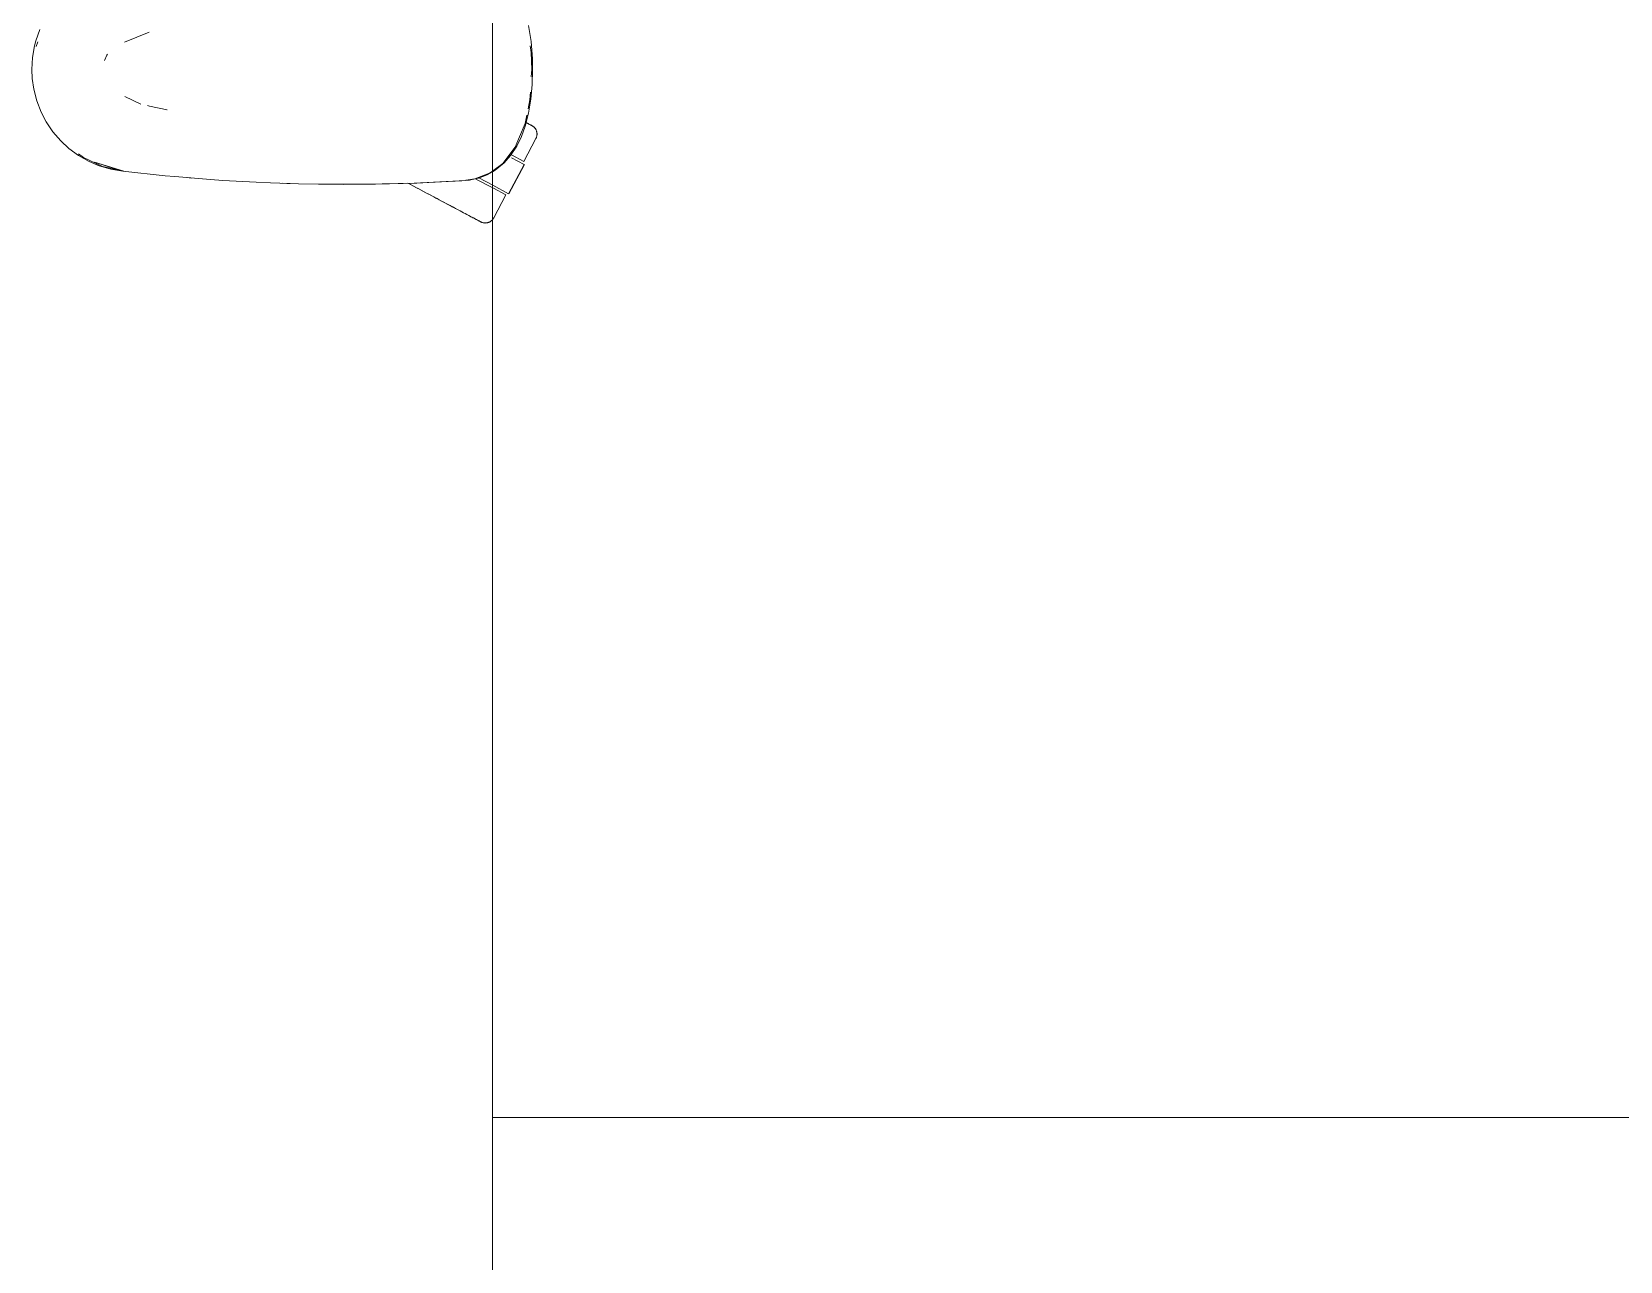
# Model space of a CAD drawing. Header units: millimetres. Extents: x 155927 to 295199, y -4084 to 97293.
# Drawn here: x 200257 to 200927, y 31365 to 31884 of the extents above; entities that cross this region are included whole.
import ezdxf

# ---------------------------------------------------------------- set-up
doc = ezdxf.new("R2010")
doc.units = ezdxf.units.MM
doc.header["$MEASUREMENT"] = 0
doc.layers.add('G-IMPT', color=8, linetype='CONTINUOUS', lineweight=9)
doc.layers.add('I-FURN', color=8, linetype='CONTINUOUS', lineweight=9)

msp = doc.modelspace()

# ---------------------------------------------------------------- linework, layer by layer
at = {"layer": 'G-IMPT'}
for p, q in [((200259.95, 31885.23), (200258.24, 31880.46)), ((200306.08, 31884.06), (200295.66, 31879.92)), ((200466.05, 31886.93), (200467.17, 31880.17)), ((200256.8, 31873.38), (200257.68, 31878.33)), ((200257.68, 31878.33), (200258.24, 31880.46)), ((200259.04, 31880.02), (200258.42, 31877.99)), ((200287.12, 31872.17), (200288.13, 31874.39)), ((200288.13, 31874.39), (200288.43, 31874.84)), ((200467.23, 31875.51), (200466.83, 31878.29)), ((200467.74, 31872.85), (200467.17, 31880.17)), ((200467.23, 31875.51), (200467.46, 31868.34)), ((200256.5, 31868.34), (200256.8, 31873.38)), ((200256.5, 31868.34), (200256.67, 31864.5)), ((200467.27, 31865.23), (200467.46, 31868.34)), ((200467.83, 31868.34), (200467.65, 31862.01)), ((200467.74, 31872.85), (200467.83, 31868.34)), ((200257.32, 31859.98), (200256.67, 31864.5)), ((200467.09, 31855.86), (200467.65, 31862.01)), ((200257.32, 31859.98), (200258.58, 31855.12)), ((200260.42, 31850.4), (200258.58, 31855.12)), ((200295.75, 31856.97), (200302.53, 31853.7)), ((200465.9, 31851.77), (200466.67, 31855.52)), ((200467.09, 31855.86), (200466.09, 31849.92)), ((200466.67, 31855.52), (200466.87, 31858.72)), ((200262.61, 31846.24), (200260.42, 31850.4)), ((200305.39, 31853.14), (200306.15, 31852.93)), ((200313.58, 31851.36), (200306.15, 31852.93)), ((200313.5, 31851.38), (200313.58, 31851.36)), ((200464.63, 31845.56), (200465.34, 31849.02)), ((200464.66, 31844.44), (200466.09, 31849.92)), ((200262.61, 31846.24), (200265.44, 31842.07)), ((200265.44, 31842.07), (200268.76, 31838.24)), ((200464.63, 31845.56), (200462.3, 31839.93)), ((200464.66, 31844.44), (200463.07, 31840.11)), ((200272.2, 31835.07), (200268.76, 31838.24)), ((200272.2, 31835.07), (200276.28, 31832.08)), ((200455.25, 31828.75), (200460.46, 31835.54)), ((200461.09, 31836.03), (200458.43, 31831.99)), ((200460.46, 31835.54), (200462.3, 31839.93)), ((200461.09, 31836.03), (200463.07, 31840.11)), ((200276.24, 31832.77), (200278.35, 31831.17)), ((200280.72, 31829.56), (200276.28, 31832.08)), ((200286.41, 31827.44), (200278.35, 31831.17)), ((200280.72, 31829.56), (200284.96, 31827.75)), ((200295.38, 31825.39), (200282.92, 31829.22)), ((200282.92, 31829.22), (200292.06, 31826.31)), ((200284.96, 31827.75), (200289.82, 31826.29)), ((200286.41, 31827.44), (200294.81, 31825.52)), ((200450.83, 31825.48), (200455.25, 31828.75)), ((200452.03, 31825.87), (200455.77, 31828.95)), ((200458.43, 31831.99), (200455.77, 31828.95)), ((200294.87, 31825.39), (200289.82, 31826.29)), ((200295.38, 31825.39), (200292.06, 31826.31)), ((200312.79, 31823.49), (200294.87, 31825.39)), ((200316.92, 31823.14), (200312.79, 31823.49)), ((200331.98, 31821.89), (200316.92, 31823.14)), ((200323.8, 31822.54), (200322.12, 31822.71)), ((200331.98, 31821.89), (200337.07, 31821.57)), ((200337.07, 31821.57), (200351.21, 31820.76)), ((200357.23, 31820.5), (200351.21, 31820.76)), ((200357.23, 31820.5), (200368.99, 31820.11)), ((200362.12, 31820.36), (200364.05, 31820.25)), ((200364.05, 31820.25), (200365.55, 31820.24)), ((200397.59, 31819.9), (200418.99, 31820.41)), ((200397.59, 31819.9), (200417.78, 31820.37)), ((200407.43, 31820.07), (200418.99, 31820.41)), ((200417.78, 31820.37), (200439.56, 31821.46)), ((200417.78, 31820.37), (200437.96, 31821.34)), ((200418.99, 31820.41), (200417.78, 31820.37)), ((200418.99, 31820.41), (200439.56, 31821.46)), ((200439.56, 31821.46), (200437.96, 31821.34)), ((200439.56, 31821.46), (200441.21, 31821.71)), ((200443.43, 31822.17), (200439.58, 31821.59)), ((200443.61, 31822.15), (200441.21, 31821.71)), ((200443.43, 31822.17), (200449.62, 31824.58)), ((200443.61, 31822.15), (200444.95, 31822.52)), ((200448.59, 31823.91), (200444.95, 31822.52)), ((200448.59, 31823.91), (200450.83, 31825.19)), ((200449.62, 31824.58), (200450.83, 31825.48)), ((200450.83, 31825.19), (200452.03, 31825.87)), ((200377.41, 31819.95), (200368.99, 31820.11)), ((200377.41, 31819.95), (200407.43, 31820.07)), ((200377.41, 31819.95), (200397.59, 31819.9)), ((200377.41, 31819.95), (200388.2, 31819.86)), ((200407.43, 31820.07), (200388.2, 31819.86)), ((200396.69, 31819.95), (200399.63, 31819.92)), ((200397.59, 31819.9), (200407.43, 31820.07)), ((200399.63, 31819.92), (200401.54, 31819.99))]:
    msp.add_line(p, q, dxfattribs=at)
at = {"layer": 'I-FURN'}
for p, q in [((200450.83, 32826.14), (200450.83, 31426.14)), ((200450.83, 31426.14), (200450.83, 32826.14)), ((200464.91, 31846.06), (200465.34, 31845.83)), ((200465.55, 31845.72), (200465.14, 31845.93)), ((200465.34, 31845.83), (200465.73, 31845.62)), ((200465.93, 31845.52), (200465.55, 31845.72)), ((200465.73, 31845.62), (200466.09, 31845.43)), ((200466.26, 31845.34), (200465.93, 31845.52)), ((200466.09, 31845.43), (200466.4, 31845.26)), ((200466.56, 31845.18), (200466.26, 31845.34)), ((200466.4, 31845.26), (200466.68, 31845.12)), ((200466.82, 31845.04), (200466.56, 31845.18)), ((200466.68, 31845.12), (200466.92, 31844.99)), ((200467.04, 31844.93), (200466.82, 31845.04)), ((200466.92, 31844.99), (200467.13, 31844.88)), ((200467.22, 31844.83), (200467.04, 31844.93)), ((200467.13, 31844.88), (200467.29, 31844.8)), ((200467.36, 31844.76), (200467.22, 31844.83)), ((200467.29, 31844.8), (200467.41, 31844.73)), ((200467.46, 31844.7), (200467.36, 31844.76)), ((200467.41, 31844.73), (200467.49, 31844.69)), ((200467.52, 31844.67), (200467.46, 31844.7)), ((200467.49, 31844.69), (200467.53, 31844.66)), ((200467.54, 31844.66), (200467.52, 31844.67)), ((200467.53, 31844.66), (200467.54, 31844.66)), ((200467.54, 31844.66), (200467.68, 31844.58)), ((200467.68, 31844.58), (200467.82, 31844.5)), ((200467.82, 31844.5), (200467.95, 31844.41)), ((200467.95, 31844.41), (200468.08, 31844.31)), ((200468.08, 31844.31), (200468.21, 31844.21)), ((200468.21, 31844.21), (200468.33, 31844.11)), ((200468.33, 31844.11), (200468.45, 31844)), ((200468.45, 31844), (200468.56, 31843.89)), ((200468.56, 31843.89), (200468.67, 31843.77)), ((200468.67, 31843.77), (200468.77, 31843.64)), ((200468.77, 31843.64), (200468.87, 31843.52)), ((200468.87, 31843.52), (200468.97, 31843.39)), ((200468.97, 31843.39), (200469.06, 31843.25)), ((200469.06, 31843.25), (200469.14, 31843.11)), ((200469.14, 31843.11), (200469.22, 31842.97)), ((200469.22, 31842.97), (200469.29, 31842.83)), ((200469.29, 31842.83), (200469.36, 31842.68)), ((200469.36, 31842.68), (200469.42, 31842.53)), ((200469.42, 31842.53), (200469.47, 31842.38)), ((200469.47, 31842.38), (200469.52, 31842.22)), ((200469.52, 31842.22), (200469.56, 31842.07)), ((200469.56, 31842.07), (200469.59, 31841.91)), ((200469.6, 31840.31), (200469.56, 31840.15)), ((200469.59, 31841.91), (200469.62, 31841.75)), ((200469.63, 31840.47), (200469.6, 31840.31)), ((200469.62, 31841.75), (200469.65, 31841.59)), ((200469.65, 31840.63), (200469.63, 31840.47)), ((200469.65, 31841.59), (200469.66, 31841.43)), ((200469.66, 31840.79), (200469.65, 31840.63)), ((200469.66, 31841.43), (200469.67, 31841.27)), ((200469.67, 31840.95), (200469.66, 31840.79)), ((200469.67, 31841.27), (200469.68, 31841.11)), ((200469.68, 31841.11), (200469.67, 31840.95)), ((200464.06, 31829.53), (200469.21, 31839.21)), ((200469.23, 31839.25), (200469.21, 31839.21)), ((200469.3, 31839.39), (200469.23, 31839.25)), ((200469.36, 31839.54), (200469.3, 31839.39)), ((200469.42, 31839.69), (200469.36, 31839.54)), ((200469.47, 31839.84), (200469.42, 31839.69)), ((200469.52, 31840), (200469.47, 31839.84)), ((200469.56, 31840.15), (200469.52, 31840)), ((200464.24, 31828.29), (200457.67, 31815.93)), ((200457.84, 31815.84), (200464.41, 31828.2)), ((200458.86, 31832.29), (200464.06, 31829.53)), ((200458.95, 31831.11), (200464.24, 31828.29)), ((200416.08, 31819.93), (200415.09, 31820.45)), ((200415.55, 31820.21), (200416.53, 31819.68)), ((200443.88, 31822.13), (200451.26, 31818.21)), ((200450.97, 31819.49), (200445.16, 31822.58)), ((200417.07, 31819.4), (200416.08, 31819.93)), ((200416.53, 31819.68), (200417.53, 31819.15)), ((200418.07, 31818.87), (200417.07, 31819.4)), ((200417.53, 31819.15), (200418.53, 31818.62)), ((200419.07, 31818.34), (200418.07, 31818.87)), ((200418.53, 31818.62), (200419.53, 31818.09)), ((200420.07, 31817.8), (200419.07, 31818.34)), ((200419.53, 31818.09), (200420.53, 31817.56)), ((200421.08, 31817.27), (200420.07, 31817.8)), ((200420.53, 31817.56), (200421.54, 31817.02)), ((200422.08, 31816.73), (200421.08, 31817.27)), ((200421.54, 31817.02), (200422.54, 31816.49)), ((200423.08, 31816.2), (200422.08, 31816.73)), ((200422.54, 31816.49), (200423.55, 31815.95)), ((200424.08, 31815.67), (200423.08, 31816.2)), ((200423.55, 31815.95), (200424.54, 31815.42)), ((200425.08, 31815.14), (200424.08, 31815.67)), ((200424.54, 31815.42), (200425.53, 31814.9)), ((200426.07, 31814.61), (200425.08, 31815.14)), ((200425.53, 31814.9), (200426.52, 31814.37)), ((200427.04, 31814.09), (200426.07, 31814.61)), ((200426.52, 31814.37), (200427.49, 31813.86)), ((200428.01, 31813.58), (200427.04, 31814.09)), ((200427.49, 31813.86), (200428.45, 31813.34)), ((200428.97, 31813.07), (200428.01, 31813.58)), ((200457.67, 31815.93), (200450.97, 31819.49)), ((200451.26, 31818.21), (200456.54, 31815.4)), ((200451.39, 31805.71), (200456.54, 31815.4)), ((200428.45, 31813.34), (200429.41, 31812.84)), ((200429.91, 31812.57), (200428.97, 31813.07)), ((200429.41, 31812.84), (200430.34, 31812.34)), ((200430.84, 31812.07), (200429.91, 31812.57)), ((200430.34, 31812.34), (200431.27, 31811.85)), ((200431.76, 31811.59), (200430.84, 31812.07)), ((200431.27, 31811.85), (200432.17, 31811.37)), ((200432.65, 31811.11), (200431.76, 31811.59)), ((200432.17, 31811.37), (200433.06, 31810.9)), ((200433.53, 31810.65), (200432.65, 31811.11)), ((200433.06, 31810.9), (200433.93, 31810.43)), ((200434.39, 31810.19), (200433.53, 31810.65)), ((200433.93, 31810.43), (200434.77, 31809.98)), ((200435.22, 31809.75), (200434.39, 31810.19)), ((200434.77, 31809.98), (200435.6, 31809.55)), ((200435.6, 31809.55), (200436.4, 31809.12)), ((200436.4, 31809.12), (200437.18, 31808.71)), ((200437.18, 31808.71), (200437.93, 31808.31)), ((200437.93, 31808.31), (200438.65, 31807.92)), ((200438.65, 31807.92), (200439.34, 31807.56)), ((200439.34, 31807.56), (200440.01, 31807.2)), ((200440.01, 31807.2), (200440.64, 31806.87)), ((200440.64, 31806.87), (200441.24, 31806.55)), ((200441.55, 31806.38), (200440.97, 31806.69)), ((200441.24, 31806.55), (200441.81, 31806.24)), ((200442.1, 31806.09), (200441.55, 31806.38)), ((200441.81, 31806.24), (200442.35, 31805.96)), ((200442.62, 31805.81), (200442.1, 31806.09)), ((200442.35, 31805.96), (200442.85, 31805.69)), ((200443.1, 31805.56), (200442.62, 31805.81)), ((200442.85, 31805.69), (200443.31, 31805.44)), ((200443.55, 31805.32), (200443.1, 31805.56)), ((200443.31, 31805.44), (200443.74, 31805.22)), ((200443.96, 31805.1), (200443.55, 31805.32)), ((200443.74, 31805.22), (200444.13, 31805.01)), ((200444.33, 31804.9), (200443.96, 31805.1)), ((200444.13, 31805.01), (200444.49, 31804.82)), ((200444.67, 31804.72), (200444.33, 31804.9)), ((200444.49, 31804.82), (200444.81, 31804.65)), ((200444.96, 31804.57), (200444.67, 31804.72)), ((200444.81, 31804.65), (200445.09, 31804.5)), ((200445.22, 31804.43), (200444.96, 31804.57)), ((200445.09, 31804.5), (200445.33, 31804.37)), ((200445.44, 31804.31), (200445.22, 31804.43)), ((200445.33, 31804.37), (200445.53, 31804.27)), ((200445.62, 31804.22), (200445.44, 31804.31)), ((200445.53, 31804.27), (200445.69, 31804.18)), ((200445.76, 31804.14), (200445.62, 31804.22)), ((200445.69, 31804.18), (200445.81, 31804.11)), ((200445.86, 31804.09), (200445.76, 31804.14)), ((200445.81, 31804.11), (200445.9, 31804.07)), ((200445.92, 31804.06), (200445.86, 31804.09)), ((200445.9, 31804.07), (200445.94, 31804.05)), ((200445.94, 31804.05), (200445.92, 31804.06)), ((200445.98, 31804.03), (200445.94, 31804.05)), ((200445.94, 31804.05), (200445.94, 31804.05)), ((200446.13, 31803.95), (200445.98, 31804.03)), ((200446.27, 31803.89), (200446.13, 31803.95)), ((200446.42, 31803.83), (200446.27, 31803.89)), ((200446.58, 31803.78), (200446.42, 31803.83)), ((200446.73, 31803.73), (200446.58, 31803.78)), ((200446.89, 31803.69), (200446.73, 31803.73)), ((200447.04, 31803.65), (200446.89, 31803.69)), ((200447.2, 31803.62), (200447.04, 31803.65)), ((200447.36, 31803.6), (200447.2, 31803.62)), ((200447.52, 31803.59), (200447.36, 31803.6)), ((200447.68, 31803.58), (200447.52, 31803.59)), ((200447.84, 31803.57), (200447.68, 31803.58)), ((200448, 31803.58), (200447.84, 31803.57)), ((200448.17, 31803.59), (200448, 31803.58)), ((200448.33, 31803.6), (200448.17, 31803.59)), ((200448.49, 31803.63), (200448.33, 31803.6)), ((200448.64, 31803.66), (200448.49, 31803.63)), ((200448.8, 31803.69), (200448.64, 31803.66)), ((200448.96, 31803.73), (200448.8, 31803.69)), ((200449.11, 31803.78), (200448.96, 31803.73)), ((200449.26, 31803.84), (200449.11, 31803.78)), ((200449.41, 31803.9), (200449.26, 31803.84)), ((200449.56, 31803.96), (200449.41, 31803.9)), ((200449.7, 31804.03), (200449.56, 31803.96)), ((200449.84, 31804.11), (200449.7, 31804.03)), ((200449.98, 31804.19), (200449.84, 31804.11)), ((200450.12, 31804.28), (200449.98, 31804.19)), ((200450.25, 31804.38), (200450.12, 31804.28)), ((200450.38, 31804.48), (200450.25, 31804.38)), ((200450.5, 31804.58), (200450.38, 31804.48)), ((200450.62, 31804.69), (200450.5, 31804.58)), ((200450.73, 31804.8), (200450.62, 31804.69)), ((200450.84, 31804.92), (200450.73, 31804.8)), ((200450.95, 31805.04), (200450.84, 31804.92)), ((200451.05, 31805.17), (200450.95, 31805.04)), ((200451.14, 31805.3), (200451.05, 31805.17)), ((200451.23, 31805.43), (200451.14, 31805.3)), ((200451.31, 31805.57), (200451.23, 31805.43)), ((200451.39, 31805.71), (200451.31, 31805.57)), ((200450.83, 31426.14), (201250.83, 31426.14)), ((201250.83, 31426.14), (200450.83, 31426.14)), ((201250.83, 31426.14), (200450.83, 31426.14)), ((200450.83, 31426.14), (200450.83, 30026.14)), ((200450.83, 30026.14), (200450.83, 31426.14)), ((200450.83, 31426.14), (201250.83, 31426.14))]:
    msp.add_line(p, q, dxfattribs=at)

doc.saveas('drawing.dxf')
